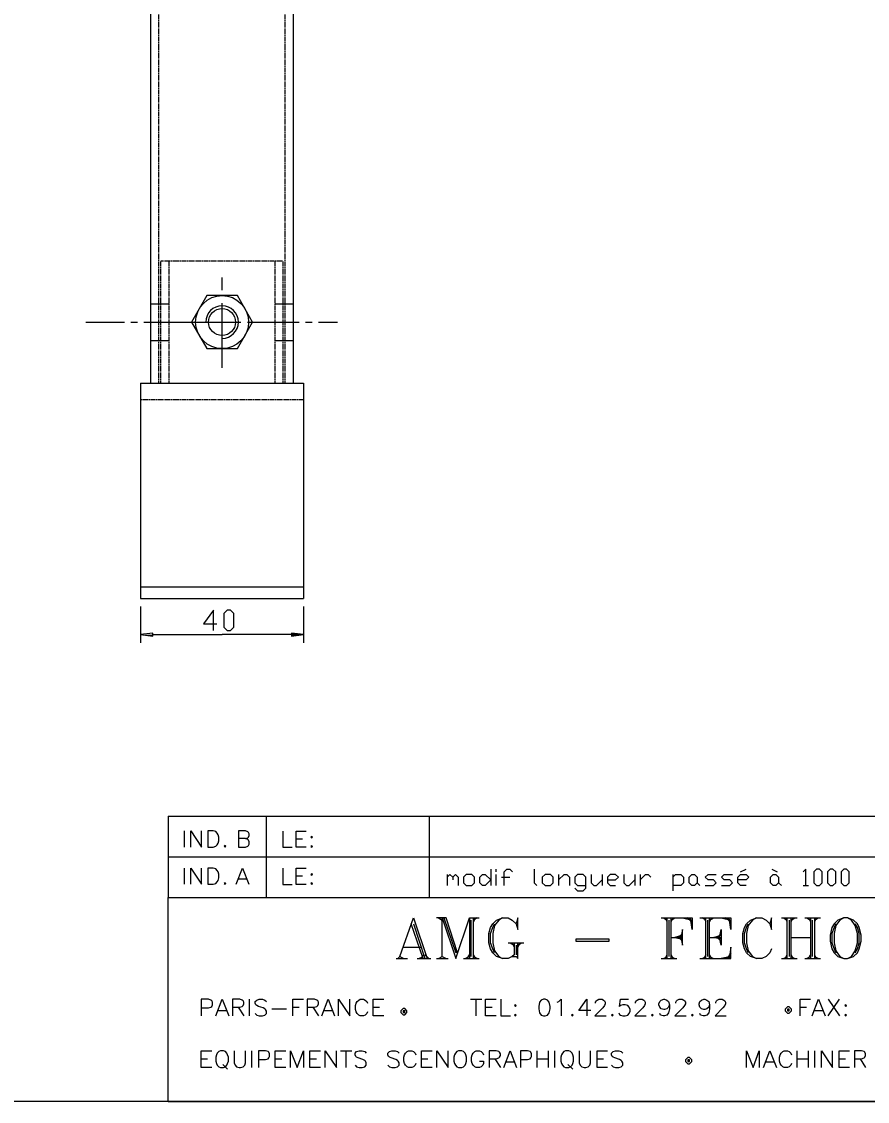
# Model space of a CAD drawing. Header units: millimetres. Extents: x 53635 to 142317, y 101101 to 147193.
# Drawn here: x 120838.3 to 121045.9, y 118317.2 to 118582.1 of the extents above; entities that cross this region are included whole.
import ezdxf

# ---------------------------------------------------------------- set-up
doc = ezdxf.new("R2010")
doc.units = ezdxf.units.MM
doc.header["$LTSCALE"] = 0.5
doc.header["$MEASUREMENT"] = 0
for name, pattern in [('AXES', [50.8, 31.75, -6.35, 6.35, -6.35]), ('AXES2', [28.575, 19.05, -3.175, 3.175, -3.175]), ('CACHE2', [0.1875, 0.125, -0.0625])]:
    doc.linetypes.add(name, pattern=pattern)
doc.layers.get('0').update_dxf_attribs({"lineweight": 0})
for name, color, linetype, lineweight in [('AXE', 1, 'AXES2', 0), ('Axes1', 1, 'AXES', 0), ('CACHE', 1, 'CACHE2', 0), ('COT', 3, 'Continuous', 0)]:
    doc.layers.add(name, color=color, linetype=linetype, lineweight=lineweight)
doc.styles.add('_TCW_TXTSTY_1', font='TIMES.TTF')
doc.styles.get("Standard").update_dxf_attribs({"font": 'TXT.SHX'})
doc.dimstyles.get("Standard").update_dxf_attribs({"dimscale": 10, "dimtxt": 1.5, "dimasz": 2, "dimexe": 1, "dimexo": 1, "dimgap": 1, "dimtad": 1, "dimrnd": 0.5, "dimdsep": 46, "dimtxsty": '_TCW_TXTSTY_1', "dimcen": 0.09, "dimclrd": 3, "dimclre": 3, "dimclrt": 3, "dimadec": 0, "dimazin": 0, "dimtfac": 1, "dimtdec": 3, "dimtmove": 0, "dimatfit": 0, "dimfxl": 1, "dimfrac": 2, "dimtolj": 1, "dimtzin": 0, "dimarcsym": 0})

# ---------------------------------------------------------------- blocks, each defined once
blk = doc.blocks.new('*D150')
at = {"layer": 'COT', "linetype": 'Continuous'}
for points in [[(120870.53, 118431.68), (120867.53, 118431.68), (120870.53, 118431.29)], [(120904.53, 118432.07), (120904.53, 118431.29), (120907.53, 118431.68)]]:
    blk.add_hatch(color=2, dxfattribs=at).paths.add_polyline_path(points)
at = {"linetype": 'ByBlock', "flags": 128}
for points in [[(120885.44, 118432.68), (120885.44, 118437.68), (120882.94, 118434.35), (120886.28, 118434.35)], [(120888.78, 118432.68), (120889.61, 118432.68), (120890.44, 118433.51), (120890.44, 118436.85), (120889.61, 118437.68), (120888.78, 118437.68), (120887.94, 118436.85), (120887.94, 118433.51), (120888.78, 118432.68)]]:
    blk.add_lwpolyline(points, dxfattribs=at)
at = {"layer": 'COT', "color": 2, "linetype": 'Continuous'}
for p, q in [((120867.53, 118438.55), (120867.53, 118429.68)), ((120907.53, 118438.55), (120907.53, 118429.68))]:
    blk.add_line(p, q, dxfattribs=at)
at = {"layer": 'COT', "color": 2, "linetype": 'Continuous', "flags": 128}
for points in [[(120867.53, 118431.68), (120870.53, 118431.29), (120870.53, 118432.07)], [(120907.53, 118431.68), (120904.53, 118432.07), (120904.53, 118431.29)]]:
    blk.add_lwpolyline(points, close=True, dxfattribs=at)
for points in [[(120870.53, 118431.68), (120870.53, 118431.68), (120870.53, 118431.68), (120887.53, 118431.68)], [(120904.53, 118431.68), (120904.53, 118431.68), (120904.53, 118431.68), (120887.53, 118431.68)]]:
    blk.add_lwpolyline(points, dxfattribs=at)

msp = doc.modelspace()

# ---------------------------------------------------------------- linework, layer by layer
for p, q in [((120870.03, 118493.37), (120870.03, 118590.02)), ((120905.03, 118493.37), (120905.03, 118590.02)), ((120883.77, 118514.88), (120880.02, 118508.37)), ((120891.28, 118514.88), (120883.77, 118514.88)), ((120895.03, 118508.37), (120891.28, 118514.88)), ((120880.02, 118508.37), (120883.77, 118501.87)), ((120891.28, 118501.87), (120895.03, 118508.37)), ((120883.77, 118501.87), (120891.28, 118501.87)), ((120867.53, 118493.37), (120867.53, 118440.55)), ((120867.53, 118493.37), (120907.53, 118493.37)), ((120907.53, 118493.37), (120907.53, 118440.55)), ((120867.53, 118443.37), (120907.53, 118443.37)), ((120867.53, 118440.55), (120907.53, 118440.55)), ((120874.32, 118387.15), (121248.32, 118387.15)), ((120874.32, 118387.15), (120874.32, 118367.15)), ((120898.32, 118387.15), (120898.32, 118367.15)), ((120938.32, 118387.15), (120938.32, 118367.15)), ((120874.32, 118377.15), (121248.32, 118377.15)), ((120874.32, 118367.15), (121248.32, 118367.15)), ((120874.32, 118317.15), (120874.32, 118367.15)), ((121248.32, 118317.15), (120428.32, 118317.15)), ((120874.32, 118317.15), (121248.32, 118317.15))]:
    msp.add_line(p, q)
at = {"linetype": 'ByBlock', "flags": 128}
for points in [[(120878.3, 118379.56), (120878.3, 118383.56)], [(120879.84, 118379.56), (120879.84, 118383.56), (120882.51, 118379.56), (120882.51, 118383.56)], [(120884.05, 118379.56), (120885.38, 118379.56), (120885.97, 118379.77), (120886.34, 118380.14), (120886.55, 118380.52), (120886.72, 118381.1), (120886.72, 118382.02), (120886.55, 118382.6), (120886.34, 118382.98), (120885.97, 118383.35), (120885.38, 118383.56), (120884.05, 118383.56), (120884.05, 118379.56)], [(120902.45, 118383.5), (120902.45, 118379.5), (120904.75, 118379.5)], [(120908.2, 118379.5), (120905.7, 118379.5), (120905.7, 118383.5), (120908.2, 118383.5)], [(120891.53, 118379.54), (120893.24, 118379.54), (120893.82, 118379.74), (120894.03, 118379.91), (120894.19, 118380.29), (120894.19, 118380.87), (120894.03, 118381.24), (120893.82, 118381.45), (120893.24, 118381.62), (120891.53, 118381.62)], [(120888.26, 118379.56), (120888.43, 118379.77), (120888.26, 118379.93), (120888.05, 118379.77), (120888.26, 118379.56)], [(120909.54, 118379.5), (120909.7, 118379.7), (120909.54, 118379.87), (120909.33, 118379.7), (120909.54, 118379.5)], [(120878.3, 118370.42), (120878.3, 118374.42)], [(120879.84, 118370.42), (120879.84, 118374.42), (120882.51, 118370.42), (120882.51, 118374.42)], [(120884.05, 118370.42), (120885.38, 118370.42), (120885.97, 118370.63), (120886.34, 118371.01), (120886.55, 118371.38), (120886.72, 118371.97), (120886.72, 118372.88), (120886.55, 118373.47), (120886.34, 118373.84), (120885.97, 118374.22), (120885.38, 118374.42), (120884.05, 118374.42), (120884.05, 118370.42)], [(120891.02, 118370.42), (120892.52, 118374.42), (120894.06, 118370.42)], [(120902.45, 118374.39), (120902.45, 118370.39), (120904.75, 118370.39)], [(120908.2, 118370.39), (120905.7, 118370.39), (120905.7, 118374.39), (120908.2, 118374.39)], [(120942.8, 118372.81), (120942.8, 118370.15)], [(120947.46, 118370.15), (120948.8, 118370.15), (120949.46, 118370.81), (120949.46, 118372.15), (120948.8, 118372.81), (120947.46, 118372.81), (120946.8, 118372.15), (120946.8, 118370.81), (120947.46, 118370.15)], [(120953.46, 118371.48), (120952.13, 118370.15), (120951.46, 118370.15), (120950.8, 118370.81), (120950.8, 118372.15), (120951.46, 118372.81), (120952.13, 118372.81), (120953.46, 118371.48)], [(120954.8, 118370.15), (120954.8, 118372.81)], [(120956.8, 118370.15), (120956.8, 118373.48), (120957.46, 118374.15), (120958.13, 118374.15), (120958.8, 118373.48)], [(120964.13, 118374.15), (120964.13, 118370.81), (120964.8, 118370.15)], [(120966.8, 118370.15), (120968.13, 118370.15), (120968.8, 118370.81), (120968.8, 118372.15), (120968.13, 118372.81), (120966.8, 118372.81), (120966.13, 118372.15), (120966.13, 118370.81), (120966.8, 118370.15)], [(120970.13, 118372.81), (120970.13, 118370.15)], [(120974.13, 118369.48), (120974.8, 118368.81), (120976.13, 118368.81), (120976.8, 118369.48), (120976.8, 118372.15), (120976.13, 118372.81), (120974.8, 118372.81), (120974.13, 118372.15), (120974.13, 118370.81), (120974.8, 118370.15), (120976.8, 118370.15)], [(120978.13, 118372.81), (120978.13, 118370.81), (120978.8, 118370.15), (120979.46, 118370.15), (120980.8, 118371.48)], [(120982.13, 118371.48), (120984.13, 118371.48), (120984.8, 118372.15), (120984.13, 118372.81), (120982.8, 118372.81), (120982.13, 118372.15), (120982.13, 118370.81), (120982.8, 118370.15), (120984.13, 118370.15)], [(120986.13, 118372.81), (120986.13, 118370.81), (120986.8, 118370.15), (120987.46, 118370.15), (120988.8, 118371.48)], [(120990.13, 118372.81), (120990.13, 118370.15)], [(120998.13, 118372.81), (120998.13, 118368.81)], [(121004.13, 118370.81), (121003.46, 118370.15), (121002.8, 118370.15), (121002.13, 118370.81), (121002.13, 118372.15), (121002.8, 118372.81), (121003.46, 118372.81), (121004.13, 118372.15), (121004.13, 118370.81), (121004.8, 118370.15)], [(121006.13, 118370.15), (121008.13, 118370.15), (121008.8, 118370.81), (121008.13, 118371.48), (121006.8, 118371.48), (121006.13, 118372.15), (121006.8, 118372.81), (121008.8, 118372.81)], [(121010.13, 118370.15), (121012.13, 118370.15), (121012.8, 118370.81), (121012.13, 118371.48), (121010.8, 118371.48), (121010.13, 118372.15), (121010.8, 118372.81), (121012.8, 118372.81)], [(121016.13, 118370.15), (121014.8, 118370.15), (121014.13, 118370.81), (121014.13, 118372.15), (121014.8, 118372.81), (121016.13, 118372.81), (121016.8, 118372.15), (121016.13, 118371.48), (121014.13, 118371.48)], [(121024.13, 118370.81), (121023.46, 118370.15), (121022.8, 118370.15), (121022.13, 118370.81), (121022.13, 118372.15), (121022.8, 118372.81), (121023.46, 118372.81), (121024.13, 118372.15), (121024.13, 118370.81), (121024.8, 118370.15)], [(121033.46, 118370.15), (121034.13, 118370.15), (121034.8, 118370.81), (121034.8, 118373.48), (121034.13, 118374.15), (121033.46, 118374.15), (121032.8, 118373.48), (121032.8, 118370.81), (121033.46, 118370.15)], [(121036.8, 118370.15), (121037.46, 118370.15), (121038.13, 118370.81), (121038.13, 118373.48), (121037.46, 118374.15), (121036.8, 118374.15), (121036.13, 118373.48), (121036.13, 118370.81), (121036.8, 118370.15)], [(121040.13, 118370.15), (121040.8, 118370.15), (121041.46, 118370.81), (121041.46, 118373.48), (121040.8, 118374.15), (121040.13, 118374.15), (121039.46, 118373.48), (121039.46, 118370.81), (121040.13, 118370.15)], [(120888.26, 118370.42), (120888.43, 118370.63), (120888.26, 118370.8), (120888.05, 118370.63), (120888.26, 118370.42)], [(120909.54, 118370.39), (120909.7, 118370.6), (120909.54, 118370.77), (120909.33, 118370.6), (120909.54, 118370.39)], [(121030.13, 118370.15), (121031.46, 118370.15)], [(121022.41, 118354.58), (121021.99, 118353.64), (121021.06, 118352.71), (121020.01, 118352.18), (121018.66, 118352.18), (121017.2, 118352.71), (121016.26, 118353.64), (121015.74, 118354.58), (121015.33, 118356.04), (121015.33, 118358.33), (121015.74, 118359.79), (121016.26, 118360.73), (121017.2, 118361.66), (121018.66, 118362.18), (121020.01, 118362.18), (121021.06, 118361.66), (121021.99, 118360.73), (121022.41, 118359.37), (121022.41, 118362.18), (121021.99, 118360.73)], [(121040.12, 118352.18), (121041.06, 118352.18), (121042.51, 118352.71), (121043.45, 118353.64), (121043.87, 118354.58), (121044.39, 118356.46), (121044.39, 118357.91), (121043.87, 118359.79), (121043.45, 118360.73), (121042.51, 118361.66), (121041.06, 118362.18), (121040.12, 118362.18), (121038.66, 118361.66), (121037.72, 118360.73), (121037.2, 118359.79), (121036.79, 118357.91), (121036.79, 118356.46), (121037.2, 118354.58), (121037.72, 118353.64), (121038.66, 118352.71), (121040.12, 118352.18)], [(120974.39, 118356.46), (120982.51, 118356.46), (120982.51, 118356.98), (120974.39, 118356.98), (120974.39, 118356.46)], [(120958.76, 118352.71), (120959.7, 118352.71), (120960.12, 118352.18), (120960.12, 118356.04)], [(121004.81, 118352.18), (121012.41, 118352.18), (121012.41, 118355), (121011.99, 118352.18)], [(120930.22, 118352.18), (120933.04, 118352.18)], [(120940.12, 118352.18), (120943.04, 118352.18)], [(120995.33, 118352.18), (120999.18, 118352.18)], [(121024.81, 118352.18), (121028.66, 118352.18)], [(120882.42, 118340.09), (120884.19, 118340.09), (120884.79, 118340.26), (120885.01, 118340.48), (120885.18, 118340.87), (120885.18, 118341.47), (120885.01, 118341.86), (120884.79, 118342.03), (120884.19, 118342.25), (120882.42, 118342.25), (120882.42, 118338.11)], [(120886, 118338.11), (120887.55, 118342.25), (120889.15, 118338.11)], [(120890.1, 118340.26), (120891.87, 118340.26), (120892.47, 118340.48), (120892.69, 118340.65), (120892.86, 118341.08), (120892.86, 118341.47), (120892.69, 118341.86), (120892.47, 118342.03), (120891.87, 118342.25), (120890.1, 118342.25), (120890.1, 118338.11)], [(120894.24, 118338.11), (120894.24, 118342.25)], [(120895.66, 118338.71), (120896.05, 118338.32), (120896.65, 118338.11), (120897.43, 118338.11), (120898.03, 118338.32), (120898.42, 118338.71), (120898.42, 118339.27), (120898.21, 118339.7), (120898.03, 118339.88), (120897.6, 118340.09), (120896.44, 118340.48), (120896.05, 118340.65), (120895.83, 118340.87), (120895.66, 118341.26), (120895.66, 118341.64), (120896.05, 118342.03), (120896.65, 118342.25), (120897.43, 118342.25), (120898.03, 118342.03), (120898.42, 118341.64)], [(120904.89, 118338.11), (120904.89, 118342.25), (120907.48, 118342.25)], [(120908.43, 118340.26), (120910.19, 118340.26), (120910.8, 118340.48), (120911.01, 118340.65), (120911.19, 118341.08), (120911.19, 118341.47), (120911.01, 118341.86), (120910.8, 118342.03), (120910.19, 118342.25), (120908.43, 118342.25), (120908.43, 118338.11)], [(120912.01, 118338.11), (120913.56, 118342.25), (120915.15, 118338.11)], [(120916.1, 118338.11), (120916.1, 118342.25), (120918.86, 118338.11), (120918.86, 118342.25)], [(120923.22, 118339.1), (120923.05, 118338.71), (120922.66, 118338.32), (120922.23, 118338.11), (120921.45, 118338.11), (120921.06, 118338.32), (120920.67, 118338.71), (120920.46, 118339.1), (120920.29, 118339.7), (120920.29, 118340.65), (120920.46, 118341.26), (120920.67, 118341.64), (120921.06, 118342.03), (120921.45, 118342.25), (120922.23, 118342.25), (120922.66, 118342.03), (120923.05, 118341.64), (120923.22, 118341.26)], [(120927.19, 118338.11), (120924.6, 118338.11), (120924.6, 118342.25), (120927.19, 118342.25)], [(120949.87, 118338.11), (120949.87, 118342.25)], [(120954.79, 118338.11), (120952.2, 118338.11), (120952.2, 118342.25), (120954.79, 118342.25)], [(120955.95, 118342.25), (120955.95, 118338.11), (120958.32, 118338.11)], [(120966.43, 118338.11), (120966.82, 118338.11), (120967.42, 118338.32), (120967.81, 118338.88), (120968.03, 118339.88), (120968.03, 118340.48), (120967.81, 118341.47), (120967.42, 118342.03), (120966.82, 118342.25), (120966.43, 118342.25), (120965.83, 118342.03), (120965.44, 118341.47), (120965.27, 118340.48), (120965.27, 118339.88), (120965.44, 118338.88), (120965.83, 118338.32), (120966.43, 118338.11)], [(120969.75, 118341.47), (120970.18, 118341.64), (120970.74, 118342.25), (120970.74, 118338.11)], [(120978.03, 118339.49), (120975.1, 118339.49), (120977.04, 118342.25), (120977.04, 118338.11)], [(120979.19, 118341.26), (120979.19, 118341.47), (120979.41, 118341.86), (120979.58, 118342.03), (120980.01, 118342.25), (120980.79, 118342.25), (120981.18, 118342.03), (120981.39, 118341.86), (120981.57, 118341.47), (120981.57, 118341.08), (120981.39, 118340.65), (120980.96, 118340.09), (120979.02, 118338.11), (120981.78, 118338.11)], [(120984.93, 118338.88), (120985.1, 118338.5), (120985.32, 118338.32), (120985.92, 118338.11), (120986.48, 118338.11), (120987.09, 118338.32), (120987.47, 118338.71), (120987.69, 118339.27), (120987.69, 118339.7), (120987.47, 118340.26), (120987.09, 118340.65), (120986.48, 118340.87), (120985.92, 118340.87), (120985.32, 118340.65), (120985.1, 118340.48), (120985.32, 118342.25), (120987.3, 118342.25)], [(120989.03, 118341.26), (120989.03, 118341.47), (120989.24, 118341.86), (120989.42, 118342.03), (120989.85, 118342.25), (120990.62, 118342.25), (120991.01, 118342.03), (120991.23, 118341.86), (120991.4, 118341.47), (120991.4, 118341.08), (120991.23, 118340.65), (120990.8, 118340.09), (120988.85, 118338.11), (120991.61, 118338.11)], [(120997.31, 118340.87), (120997.13, 118340.26), (120996.7, 118339.88), (120996.14, 118339.7), (120995.93, 118339.7), (120995.32, 118339.88), (120994.94, 118340.26), (120994.76, 118340.87), (120994.76, 118341.08), (120994.94, 118341.64), (120995.32, 118342.03), (120995.93, 118342.25), (120996.14, 118342.25), (120996.7, 118342.03), (120997.13, 118341.64), (120997.31, 118340.87), (120997.31, 118339.88), (120997.13, 118338.88), (120996.7, 118338.32), (120996.14, 118338.11), (120995.75, 118338.11), (120995.15, 118338.32), (120994.94, 118338.71)], [(120998.86, 118341.26), (120998.86, 118341.47), (120999.08, 118341.86), (120999.25, 118342.03), (120999.68, 118342.25), (121000.46, 118342.25), (121000.84, 118342.03), (121001.06, 118341.86), (121001.23, 118341.47), (121001.23, 118341.08), (121001.06, 118340.65), (121000.63, 118340.09), (120998.69, 118338.11), (121001.45, 118338.11)], [(121007.14, 118340.87), (121006.97, 118340.26), (121006.54, 118339.88), (121005.98, 118339.7), (121005.76, 118339.7), (121005.16, 118339.88), (121004.77, 118340.26), (121004.6, 118340.87), (121004.6, 118341.08), (121004.77, 118341.64), (121005.16, 118342.03), (121005.76, 118342.25), (121005.98, 118342.25), (121006.54, 118342.03), (121006.97, 118341.64), (121007.14, 118340.87), (121007.14, 118339.88), (121006.97, 118338.88), (121006.54, 118338.32), (121005.98, 118338.11), (121005.59, 118338.11), (121004.98, 118338.32), (121004.77, 118338.71)], [(121008.69, 118341.26), (121008.69, 118341.47), (121008.91, 118341.86), (121009.08, 118342.03), (121009.51, 118342.25), (121010.29, 118342.25), (121010.68, 118342.03), (121010.89, 118341.86), (121011.06, 118341.47), (121011.06, 118341.08), (121010.89, 118340.65), (121010.46, 118340.09), (121008.52, 118338.11), (121011.28, 118338.11)], [(121029.41, 118338.11), (121029.41, 118342.25), (121031.99, 118342.25)], [(121032.38, 118338.11), (121033.93, 118342.25), (121035.53, 118338.11)], [(121036.31, 118338.11), (121039.07, 118342.25)], [(120899.76, 118339.88), (120903.34, 118339.88)], [(120931.94, 118338.41), (120932.37, 118338.41), (120932.91, 118338.95), (120932.91, 118339.38), (120932.37, 118339.92), (120931.94, 118339.92), (120931.4, 118339.38), (120931.4, 118338.95), (120931.94, 118338.41)], [(120959.53, 118338.11), (120959.7, 118338.32), (120959.53, 118338.5), (120959.31, 118338.32), (120959.53, 118338.11)], [(120973.5, 118338.11), (120973.67, 118338.32), (120973.5, 118338.5), (120973.29, 118338.32), (120973.5, 118338.11)], [(120983.33, 118338.11), (120983.51, 118338.32), (120983.33, 118338.5), (120983.12, 118338.32), (120983.33, 118338.11)], [(120993.17, 118338.11), (120993.34, 118338.32), (120993.17, 118338.5), (120992.95, 118338.32), (120993.17, 118338.11)], [(121003, 118338.11), (121003.17, 118338.32), (121003, 118338.5), (121002.78, 118338.32), (121003, 118338.11)], [(121026.28, 118338.81), (121026.71, 118338.81), (121027.25, 118339.35), (121027.25, 118339.78), (121026.71, 118340.32), (121026.28, 118340.32), (121025.74, 118339.78), (121025.74, 118339.35), (121026.28, 118338.81)], [(121040.62, 118338.11), (121040.79, 118338.32), (121040.62, 118338.5), (121040.4, 118338.32), (121040.62, 118338.11)], [(120884.98, 118325.45), (120882.39, 118325.45), (120882.39, 118329.59), (120884.98, 118329.59)], [(120887.13, 118325.45), (120887.91, 118325.45), (120888.34, 118325.66), (120888.73, 118326.05), (120888.9, 118326.44), (120889.12, 118327.04), (120889.12, 118327.99), (120888.9, 118328.59), (120888.73, 118328.98), (120888.34, 118329.37), (120887.91, 118329.59), (120887.13, 118329.59), (120886.74, 118329.37), (120886.36, 118328.98), (120886.14, 118328.59), (120885.97, 118327.99), (120885.97, 118327.04), (120886.14, 118326.44), (120886.36, 118326.05), (120886.74, 118325.66), (120887.13, 118325.45)], [(120890.5, 118329.59), (120890.5, 118326.61), (120890.71, 118326.05), (120891.1, 118325.66), (120891.7, 118325.45), (120892.09, 118325.45), (120892.7, 118325.66), (120893.08, 118326.05), (120893.26, 118326.61), (120893.26, 118329.59)], [(120894.85, 118325.45), (120894.85, 118329.59)], [(120896.45, 118327.43), (120898.22, 118327.43), (120898.82, 118327.6), (120899.04, 118327.82), (120899.21, 118328.21), (120899.21, 118328.81), (120899.04, 118329.2), (120898.82, 118329.37), (120898.22, 118329.59), (120896.45, 118329.59), (120896.45, 118325.45)], [(120903.18, 118325.45), (120900.59, 118325.45), (120900.59, 118329.59), (120903.18, 118329.59)], [(120904.34, 118325.45), (120904.34, 118329.59), (120905.94, 118325.45), (120907.49, 118329.59), (120907.49, 118325.45)], [(120911.67, 118325.45), (120909.08, 118325.45), (120909.08, 118329.59), (120911.67, 118329.59)], [(120912.84, 118325.45), (120912.84, 118329.59), (120915.6, 118325.45), (120915.6, 118329.59)], [(120918.01, 118325.45), (120918.01, 118329.59)], [(120920.17, 118326.05), (120920.55, 118325.66), (120921.16, 118325.45), (120921.93, 118325.45), (120922.54, 118325.66), (120922.93, 118326.05), (120922.93, 118326.61), (120922.71, 118327.04), (120922.54, 118327.21), (120922.11, 118327.43), (120920.94, 118327.82), (120920.55, 118327.99), (120920.34, 118328.21), (120920.17, 118328.59), (120920.17, 118328.98), (120920.55, 118329.37), (120921.16, 118329.59), (120921.93, 118329.59), (120922.54, 118329.37), (120922.93, 118328.98)], [(120928.23, 118326.05), (120928.62, 118325.66), (120929.22, 118325.45), (120930, 118325.45), (120930.6, 118325.66), (120930.99, 118326.05), (120930.99, 118326.61), (120930.78, 118327.04), (120930.6, 118327.21), (120930.17, 118327.43), (120929.01, 118327.82), (120928.62, 118327.99), (120928.4, 118328.21), (120928.23, 118328.59), (120928.23, 118328.98), (120928.62, 118329.37), (120929.22, 118329.59), (120930, 118329.59), (120930.6, 118329.37), (120930.99, 118328.98)], [(120935.09, 118326.44), (120934.92, 118326.05), (120934.53, 118325.66), (120934.1, 118325.45), (120933.32, 118325.45), (120932.93, 118325.66), (120932.54, 118326.05), (120932.33, 118326.44), (120932.16, 118327.04), (120932.16, 118327.99), (120932.33, 118328.59), (120932.54, 118328.98), (120932.93, 118329.37), (120933.32, 118329.59), (120934.1, 118329.59), (120934.53, 118329.37), (120934.92, 118328.98), (120935.09, 118328.59)], [(120939.06, 118325.45), (120936.47, 118325.45), (120936.47, 118329.59), (120939.06, 118329.59)], [(120940.22, 118325.45), (120940.22, 118329.59), (120942.98, 118325.45), (120942.98, 118329.59)], [(120945.57, 118325.45), (120946.34, 118325.45), (120946.77, 118325.66), (120947.16, 118326.05), (120947.34, 118326.44), (120947.55, 118327.04), (120947.55, 118327.99), (120947.34, 118328.59), (120947.16, 118328.98), (120946.77, 118329.37), (120946.34, 118329.59), (120945.57, 118329.59), (120945.18, 118329.37), (120944.79, 118328.98), (120944.58, 118328.59), (120944.4, 118327.99), (120944.4, 118327.04), (120944.58, 118326.44), (120944.79, 118326.05), (120945.18, 118325.66), (120945.57, 118325.45)], [(120950.7, 118327.04), (120951.69, 118327.04), (120951.69, 118326.44), (120951.52, 118326.05), (120951.13, 118325.66), (120950.7, 118325.45), (120949.92, 118325.45), (120949.53, 118325.66), (120949.15, 118326.05), (120948.93, 118326.44), (120948.76, 118327.04), (120948.76, 118327.99), (120948.93, 118328.59), (120949.15, 118328.98), (120949.53, 118329.37), (120949.92, 118329.59), (120950.7, 118329.59), (120951.13, 118329.37), (120951.52, 118328.98), (120951.69, 118328.59)], [(120953.07, 118327.6), (120954.84, 118327.6), (120955.44, 118327.82), (120955.66, 118327.99), (120955.83, 118328.42), (120955.83, 118328.81), (120955.66, 118329.2), (120955.44, 118329.37), (120954.84, 118329.59), (120953.07, 118329.59), (120953.07, 118325.45)], [(120956.65, 118325.45), (120958.2, 118329.59), (120959.8, 118325.45)], [(120960.75, 118327.43), (120962.52, 118327.43), (120963.12, 118327.6), (120963.33, 118327.82), (120963.51, 118328.21), (120963.51, 118328.81), (120963.33, 118329.2), (120963.12, 118329.37), (120962.52, 118329.59), (120960.75, 118329.59), (120960.75, 118325.45)], [(120964.89, 118325.45), (120964.89, 118329.59)], [(120969.24, 118325.45), (120969.24, 118329.59)], [(120971.83, 118325.45), (120972.61, 118325.45), (120973.04, 118325.66), (120973.43, 118326.05), (120973.6, 118326.44), (120973.81, 118327.04), (120973.81, 118327.99), (120973.6, 118328.59), (120973.43, 118328.98), (120973.04, 118329.37), (120972.61, 118329.59), (120971.83, 118329.59), (120971.44, 118329.37), (120971.05, 118328.98), (120970.84, 118328.59), (120970.67, 118327.99), (120970.67, 118327.04), (120970.84, 118326.44), (120971.05, 118326.05), (120971.44, 118325.66), (120971.83, 118325.45)], [(120975.19, 118329.59), (120975.19, 118326.61), (120975.41, 118326.05), (120975.8, 118325.66), (120976.4, 118325.45), (120976.79, 118325.45), (120977.39, 118325.66), (120977.78, 118326.05), (120977.95, 118326.61), (120977.95, 118329.59)], [(120982.14, 118325.45), (120979.55, 118325.45), (120979.55, 118329.59), (120982.14, 118329.59)], [(120983.13, 118326.05), (120983.52, 118325.66), (120984.12, 118325.45), (120984.9, 118325.45), (120985.5, 118325.66), (120985.89, 118326.05), (120985.89, 118326.61), (120985.67, 118327.04), (120985.5, 118327.21), (120985.07, 118327.43), (120983.91, 118327.82), (120983.52, 118327.99), (120983.3, 118328.21), (120983.13, 118328.59), (120983.13, 118328.98), (120983.52, 118329.37), (120984.12, 118329.59), (120984.9, 118329.59), (120985.5, 118329.37), (120985.89, 118328.98)], [(121001.84, 118326.38), (121002.28, 118326.38), (121002.81, 118326.92), (121002.81, 118327.35), (121002.28, 118327.89), (121001.84, 118327.89), (121001.31, 118327.35), (121001.31, 118326.92), (121001.84, 118326.38)], [(121016.24, 118325.45), (121016.24, 118329.59), (121017.84, 118325.45), (121019.39, 118329.59), (121019.39, 118325.45)], [(121020.43, 118325.45), (121021.98, 118329.59), (121023.58, 118325.45)], [(121027.28, 118326.44), (121027.11, 118326.05), (121026.72, 118325.66), (121026.29, 118325.45), (121025.52, 118325.45), (121025.13, 118325.66), (121024.74, 118326.05), (121024.52, 118326.44), (121024.35, 118327.04), (121024.35, 118327.99), (121024.52, 118328.59), (121024.74, 118328.98), (121025.13, 118329.37), (121025.52, 118329.59), (121026.29, 118329.59), (121026.72, 118329.37), (121027.11, 118328.98), (121027.28, 118328.59)], [(121028.66, 118325.45), (121028.66, 118329.59)], [(121033.02, 118325.45), (121033.02, 118329.59)], [(121034.62, 118325.45), (121034.62, 118329.59), (121037.38, 118325.45), (121037.38, 118329.59)], [(121041.56, 118325.45), (121038.97, 118325.45), (121038.97, 118329.59), (121041.56, 118329.59)], [(121042.72, 118327.6), (121044.49, 118327.6), (121045.1, 118327.82), (121045.31, 118327.99), (121045.48, 118328.42), (121045.48, 118328.81), (121045.31, 118329.2), (121045.1, 118329.37), (121044.49, 118329.59), (121042.72, 118329.59), (121042.72, 118325.45)]]:
    msp.add_lwpolyline(points, dxfattribs=at)
at = {"linetype": 'ByBlock'}
for points in [[(120893.24, 118381.62), (120893.82, 118381.83), (120894.03, 118381.99), (120894.19, 118382.41), (120894.19, 118382.79), (120894.03, 118383.16), (120893.82, 118383.33), (120893.24, 118383.54), (120891.53, 118383.54), (120891.53, 118379.54)], [(120905.7, 118381.58), (120907.25, 118381.58)], [(120909.54, 118381.79), (120909.7, 118381.95), (120909.54, 118382.16), (120909.33, 118381.95), (120909.54, 118381.79)], [(120905.7, 118372.47), (120907.25, 118372.47)], [(120909.54, 118372.68), (120909.7, 118372.85), (120909.54, 118373.06), (120909.33, 118372.85), (120909.54, 118372.68)], [(120942.8, 118372.15), (120943.46, 118372.81), (120944.13, 118372.15), (120944.13, 118371.48)], [(120944.13, 118372.15), (120944.8, 118372.81), (120945.46, 118372.15), (120945.46, 118370.15)], [(120953.46, 118374.15), (120953.46, 118370.15)], [(120954.8, 118373.48), (120954.8, 118374.15)], [(120970.13, 118371.48), (120971.46, 118372.81), (120972.13, 118372.81), (120972.8, 118372.15), (120972.8, 118370.15)], [(120980.8, 118372.81), (120980.8, 118370.15)], [(120988.8, 118372.81), (120988.8, 118370.15)], [(120990.13, 118371.48), (120991.46, 118372.81), (120992.13, 118372.81), (120992.8, 118372.15)], [(120998.13, 118372.15), (120998.8, 118372.81), (121000.13, 118372.81), (121000.8, 118372.15), (121000.8, 118370.81), (121000.13, 118370.15), (120998.13, 118370.15)], [(121014.8, 118373.48), (121016.13, 118374.15)], [(121022.46, 118374.15), (121023.8, 118373.48)], [(121030.8, 118370.15), (121030.8, 118374.15), (121030.13, 118373.48)], [(120891.56, 118371.76), (120893.48, 118371.76)], [(120956.13, 118372.15), (120958.13, 118372.15)], [(120931.16, 118352.71), (120934.49, 118362.18), (120937.83, 118352.18)], [(120945.33, 118353.64), (120942.51, 118362.18), (120940.12, 118362.18)], [(120940.64, 118362.18), (120941.58, 118361.66)], [(120941.58, 118352.71), (120941.58, 118362.18), (120944.91, 118352.18), (120948.24, 118362.18), (120950.64, 118362.18)], [(120941.99, 118362.18), (120944.91, 118353.64)], [(120948.24, 118362.18), (120948.24, 118352.18)], [(120948.66, 118352.71), (120948.66, 118361.66)], [(120950.12, 118362.18), (120949.18, 118361.66)], [(120949.7, 118362.18), (120949.18, 118361.25)], [(120949.18, 118362.18), (120949.18, 118352.18)], [(120959.18, 118356.04), (120959.18, 118353.12), (120958.76, 118352.71), (120957.72, 118352.18), (120956.37, 118352.18), (120954.91, 118352.71), (120953.97, 118353.64), (120953.45, 118354.58), (120953.04, 118356.04), (120953.04, 118358.33), (120953.45, 118359.79), (120953.97, 118360.73), (120954.91, 118361.66), (120956.37, 118362.18), (120957.72, 118362.18), (120958.76, 118361.66), (120959.7, 118360.73), (120960.12, 118359.37), (120960.12, 118362.18), (120959.7, 118360.73)], [(120956.37, 118362.18), (120955.43, 118361.66), (120954.39, 118360.31), (120953.97, 118358.33), (120953.97, 118356.04), (120954.39, 118354.06), (120955.43, 118352.71), (120956.37, 118352.18)], [(120995.33, 118362.18), (121002.93, 118362.18), (121002.93, 118359.37), (121002.51, 118362.18)], [(120995.85, 118362.18), (120996.79, 118361.66)], [(120996.79, 118361.25), (120996.26, 118362.18)], [(120996.79, 118352.18), (120996.79, 118362.18)], [(120997.2, 118361.66), (120997.2, 118352.71)], [(120997.72, 118352.18), (120997.72, 118362.18)], [(120997.72, 118361.25), (120998.24, 118362.18)], [(120997.72, 118361.66), (120998.66, 118362.18)], [(121000.54, 118362.18), (121002.93, 118361.66)], [(121002.93, 118361.25), (121001.58, 118362.18)], [(121001.99, 118362.18), (121002.93, 118360.73)], [(121004.81, 118362.18), (121012.41, 118362.18), (121012.41, 118359.37), (121011.99, 118362.18)], [(121006.26, 118361.66), (121005.33, 118362.18)], [(121005.74, 118362.18), (121006.26, 118361.25)], [(121006.26, 118352.18), (121006.26, 118362.18)], [(121006.68, 118361.66), (121006.68, 118352.71)], [(121007.2, 118352.18), (121007.2, 118362.18)], [(121007.2, 118361.25), (121007.72, 118362.18)], [(121007.2, 118361.66), (121008.14, 118362.18)], [(121010.01, 118362.18), (121012.41, 118361.66)], [(121012.41, 118361.25), (121011.06, 118362.18)], [(121011.47, 118362.18), (121012.41, 118360.73)], [(121018.66, 118362.18), (121017.72, 118361.66), (121016.68, 118360.31), (121016.26, 118358.33), (121016.26, 118356.04), (121016.68, 118354.06), (121017.72, 118352.71), (121018.66, 118352.18)], [(121024.81, 118362.18), (121025.33, 118362.18), (121028.66, 118362.18)], [(121025.33, 118362.18), (121026.26, 118361.66)], [(121026.26, 118361.25), (121025.74, 118362.18)], [(121026.26, 118352.18), (121026.26, 118362.18)], [(121026.68, 118361.66), (121026.68, 118352.71)], [(121027.2, 118352.18), (121027.2, 118362.18)], [(121027.2, 118361.25), (121027.72, 118362.18)], [(121027.2, 118361.66), (121028.14, 118362.18)], [(121030.54, 118362.18), (121034.39, 118362.18)], [(121031.06, 118362.18), (121031.99, 118361.66)], [(121031.47, 118362.18), (121031.99, 118361.25)], [(121031.99, 118362.18), (121031.99, 118352.18)], [(121032.41, 118352.71), (121032.41, 118361.66)], [(121032.93, 118361.66), (121033.87, 118362.18)], [(121033.35, 118362.18), (121032.93, 118361.25)], [(121032.93, 118362.18), (121032.93, 118352.18)], [(121040.12, 118362.18), (121039.18, 118361.66), (121038.14, 118360.31), (121037.72, 118358.33), (121037.72, 118356.04), (121038.14, 118354.06), (121039.18, 118352.71), (121040.12, 118352.18)], [(121041.06, 118352.18), (121041.99, 118352.71), (121042.93, 118354.06), (121043.45, 118356.04), (121043.45, 118358.33), (121042.93, 118360.31), (121041.99, 118361.66), (121041.06, 118362.18)], [(120936.89, 118352.18), (120933.97, 118360.73)], [(120934.49, 118360.73), (120937.31, 118352.18)], [(120954.39, 118353.64), (120953.97, 118354.58), (120953.45, 118356.04), (120953.45, 118358.33), (120953.97, 118359.79), (120954.39, 118360.73)], [(121000.54, 118355.52), (121000.54, 118359.37), (121000.12, 118357.39), (121000.54, 118355.52)], [(121010.01, 118359.37), (121010.01, 118355.52), (121009.6, 118357.39)], [(121009.6, 118357.39), (121010.01, 118359.37)], [(121016.68, 118353.64), (121016.26, 118354.58), (121015.74, 118356.04), (121015.74, 118358.33), (121016.26, 118359.79), (121016.68, 118360.73)], [(121038.14, 118360.73), (121037.72, 118359.79), (121037.2, 118358.33), (121037.2, 118356.04), (121037.72, 118354.58), (121038.14, 118353.64)], [(121042.93, 118353.64), (121043.45, 118354.58), (121043.87, 118356.04), (121043.87, 118358.33), (121043.45, 118359.79), (121042.93, 118360.73)], [(120997.72, 118357.39), (121000.54, 118357.39)], [(121000.54, 118357.91), (120998.66, 118357.39), (121000.54, 118356.98)], [(121000.54, 118356.46), (120999.6, 118357.39), (121000.54, 118358.33)], [(121007.2, 118357.39), (121010.01, 118357.39)], [(121010.01, 118356.98), (121008.14, 118357.39), (121010.01, 118357.91)], [(121010.01, 118358.33), (121009.08, 118357.39), (121010.01, 118356.46)], [(121027.2, 118357.39), (121031.99, 118357.39)], [(120932.1, 118355), (120936.37, 118355)], [(120957.72, 118356.04), (120961.58, 118356.04)], [(120958.24, 118356.04), (120959.18, 118355.52)], [(120958.76, 118356.04), (120959.18, 118355)], [(120959.7, 118355.52), (120959.7, 118353.12)], [(120960.12, 118355.52), (120961.06, 118356.04)], [(120960.64, 118356.04), (120960.12, 118355)], [(120930.64, 118352.18), (120931.16, 118352.71), (120932.1, 118352.18)], [(120935.43, 118352.18), (120938.76, 118352.18)], [(120935.85, 118352.18), (120936.89, 118352.71)], [(120936.37, 118352.18), (120936.89, 118353.12)], [(120937.31, 118353.12), (120938.24, 118352.18)], [(120940.64, 118352.18), (120941.58, 118352.71), (120942.51, 118352.18)], [(120946.79, 118352.18), (120950.64, 118352.18)], [(120948.24, 118352.71), (120947.31, 118352.18)], [(120947.72, 118352.18), (120948.24, 118353.12)], [(120949.18, 118353.12), (120949.7, 118352.18)], [(120950.12, 118352.18), (120949.18, 118352.71)], [(120995.85, 118352.18), (120996.79, 118352.71)], [(120996.26, 118352.18), (120996.79, 118353.12)], [(120998.24, 118352.18), (120997.72, 118353.12)], [(120997.72, 118352.71), (120998.66, 118352.18)], [(121005.33, 118352.18), (121006.26, 118352.71)], [(121006.26, 118353.12), (121005.74, 118352.18)], [(121007.72, 118352.18), (121007.2, 118353.12)], [(121007.2, 118352.71), (121008.14, 118352.18)], [(121012.41, 118352.71), (121010.01, 118352.18)], [(121011.06, 118352.18), (121012.41, 118353.12)], [(121012.41, 118353.64), (121011.47, 118352.18)], [(121025.33, 118352.18), (121026.26, 118352.71)], [(121025.74, 118352.18), (121026.26, 118353.12)], [(121027.72, 118352.18), (121027.2, 118353.12)], [(121027.2, 118352.71), (121028.14, 118352.18)], [(121030.54, 118352.18), (121034.39, 118352.18)], [(121031.99, 118352.71), (121031.06, 118352.18)], [(121031.47, 118352.18), (121031.99, 118353.12)], [(121032.93, 118353.12), (121033.35, 118352.18)], [(121033.87, 118352.18), (121032.93, 118352.71)], [(120948.49, 118342.25), (120951.25, 118342.25)], [(120959.53, 118340.48), (120959.7, 118340.65), (120959.53, 118340.87), (120959.31, 118340.65), (120959.53, 118340.48)], [(121036.31, 118342.25), (121039.07, 118338.11)], [(121040.62, 118340.48), (121040.79, 118340.65), (121040.62, 118340.87), (121040.4, 118340.65), (121040.62, 118340.48)], [(120886.56, 118339.49), (120888.55, 118339.49)], [(120891.48, 118340.26), (120892.86, 118338.11)], [(120904.89, 118340.26), (120906.49, 118340.26)], [(120909.81, 118340.26), (120911.19, 118338.11)], [(120912.57, 118339.49), (120914.55, 118339.49)], [(120924.6, 118340.26), (120926.19, 118340.26)], [(120931.94, 118338.95), (120932.37, 118338.95), (120932.37, 118339.38), (120931.94, 118339.38), (120931.94, 118338.95)], [(120952.2, 118340.26), (120953.79, 118340.26)], [(121026.28, 118339.35), (121026.71, 118339.35), (121026.71, 118339.78), (121026.28, 118339.78), (121026.28, 118339.35)], [(121029.41, 118340.26), (121031, 118340.26)], [(121032.94, 118339.49), (121034.93, 118339.49)], [(120882.39, 118327.6), (120883.98, 118327.6)], [(120900.59, 118327.6), (120902.18, 118327.6)], [(120909.08, 118327.6), (120910.68, 118327.6)], [(120916.63, 118329.59), (120919.39, 118329.59)], [(120936.47, 118327.6), (120938.06, 118327.6)], [(120954.45, 118327.6), (120955.83, 118325.45)], [(120964.89, 118327.6), (120967.65, 118327.6)], [(120967.65, 118325.45), (120967.65, 118329.59)], [(120979.55, 118327.6), (120981.15, 118327.6)], [(121001.84, 118326.92), (121002.28, 118326.92), (121002.28, 118327.35), (121001.84, 118327.35), (121001.84, 118326.92)], [(121028.66, 118327.6), (121031.42, 118327.6)], [(121031.42, 118325.45), (121031.42, 118329.59)], [(121038.97, 118327.6), (121040.57, 118327.6)], [(121044.1, 118327.6), (121045.48, 118325.45)], [(120887.74, 118326.22), (120888.9, 118325.06)], [(120957.21, 118326.83), (120959.19, 118326.83)], [(120972.43, 118326.22), (120973.6, 118325.06)], [(121020.99, 118326.83), (121022.97, 118326.83)]]:
    msp.add_lwpolyline(points, dxfattribs=at)
for radius in [6.5, 3.32]:
    msp.add_circle((120887.53, 118508.37), radius)
at = {"color": 9}
msp.add_arc((120887.53, 118508.37), 4, -90, 180, dxfattribs=at)
at = {"layer": 'AXE'}
for p, q in [((120870.03, 118512.87), (120874.53, 118512.87)), ((120900.53, 118512.87), (120905.03, 118512.87)), ((120854.05, 118508.37), (120915.88, 118508.37)), ((120870.03, 118503.87), (120874.53, 118503.87)), ((120900.53, 118503.87), (120905.03, 118503.87))]:
    msp.add_line(p, q, dxfattribs=at)
at = {"layer": 'Axes1'}
for p, q in [((120887.53, 118497.11), (120887.53, 118519.64)), ((120876.26, 118508.37), (120898.79, 118508.37))]:
    msp.add_line(p, q, dxfattribs=at)
at = {"layer": 'CACHE'}
for p, q in [((120872.03, 118493.37), (120872.03, 118718.52)), ((120903.03, 118493.37), (120903.03, 118718.52)), ((120872.53, 118493.37), (120872.53, 118523.37)), ((120872.53, 118523.37), (120902.53, 118523.37)), ((120874.53, 118493.37), (120874.53, 118523.37)), ((120900.53, 118493.37), (120900.53, 118523.37)), ((120902.53, 118493.37), (120902.53, 118523.37)), ((120867.53, 118489.37), (120907.53, 118489.37))]:
    msp.add_line(p, q, dxfattribs=at)

# ---------------------------------------------------------------- dimensions: what is measured, and where the dimension line sits
at = {"layer": 'COT', "linetype": 'Continuous'}
dim = msp.add_aligned_dim(p1=(120867.53, 118440.55), p2=(120907.53, 118440.55), distance=-8.87, dimstyle='Standard', override={"dimscale": 1, "dimtxt": 5, "dimasz": 3, "dimexe": 2, "dimexo": 2, "dimdec": 1, "dimzin": 12, "dimtxsty": 'Standard', "dimclrd": 2, "dimclre": 2, "dimadec": 1, "dimtdec": 1, "dimtmove": 2}, dxfattribs=at)
dim.commit()
dim.dimension.update_dxf_attribs({"geometry": '*D150', "text_midpoint": (120887.53, 118435.18)})

doc.saveas('drawing.dxf')
